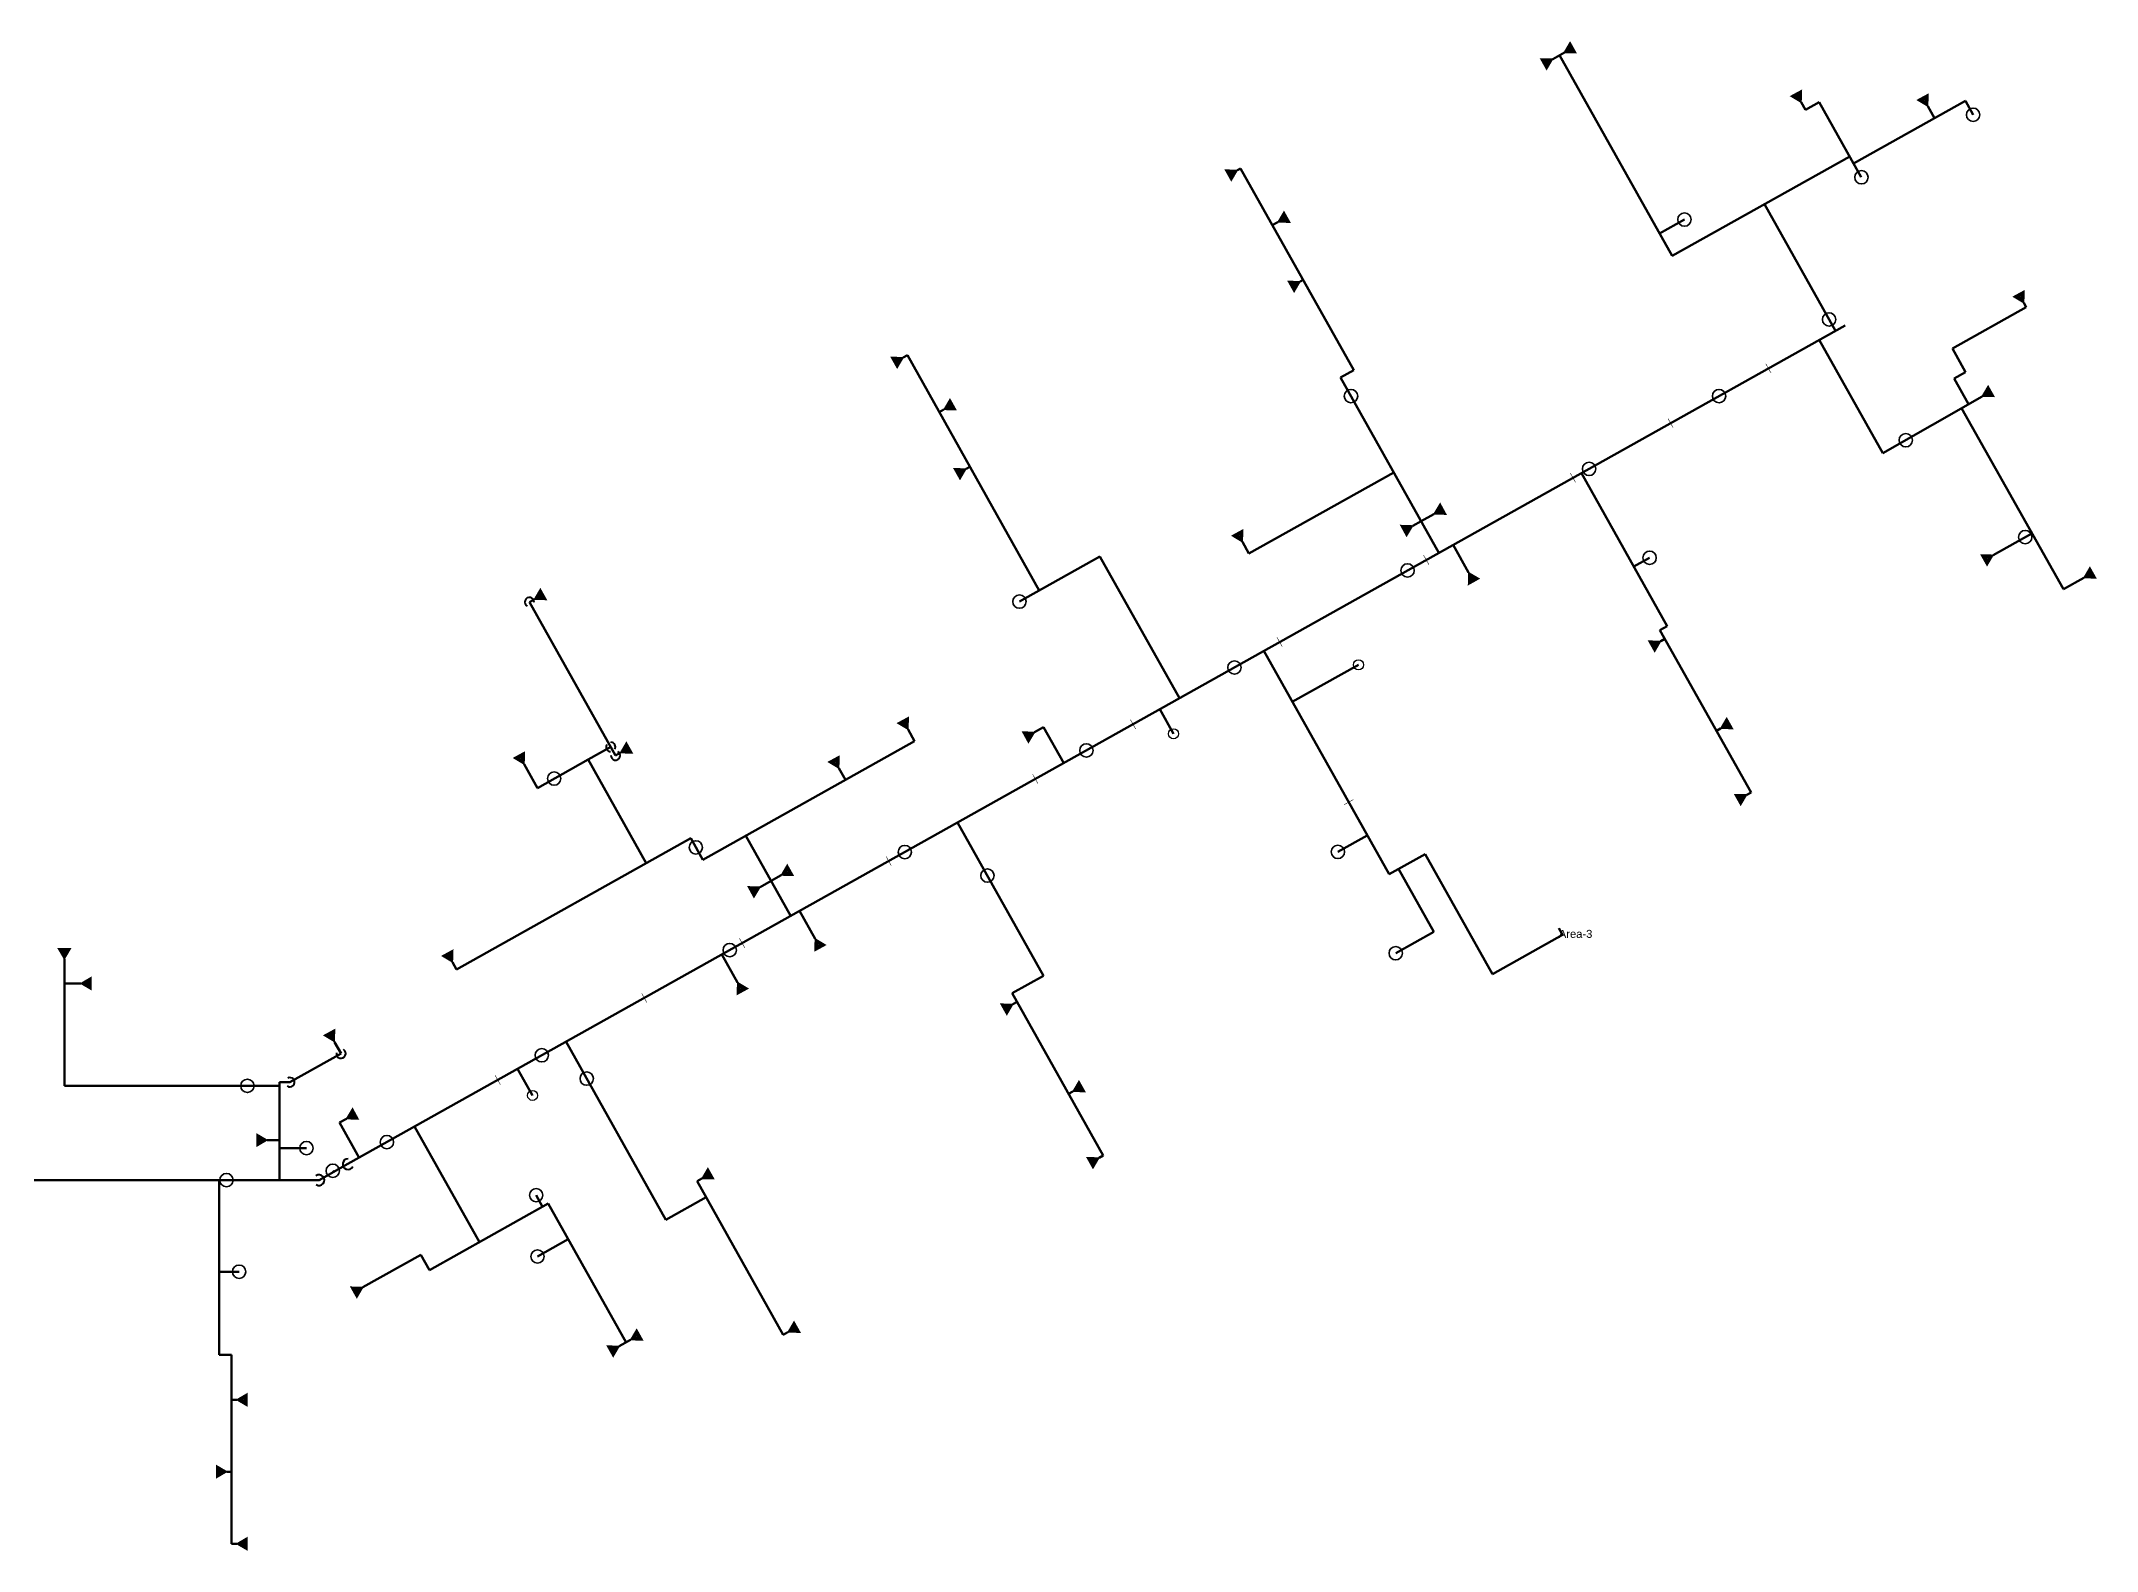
# Model space of a CAD drawing. Header units: inches. Extents: x -2802 to 2433, y -7056 to -2017.
# Drawn here: x -1681 to -140, y -7056 to -5924 of the extents above; entities that cross this region are included whole.
import ezdxf

# ---------------------------------------------------------------- set-up
doc = ezdxf.new("R2010")
doc.units = ezdxf.units.IN
doc.header["$LTSCALE"] = 0.5
doc.header["$MEASUREMENT"] = 0
doc.set_wipeout_variables(frame=1)
for name, color, linetype, lineweight in [('SPRK-COUPLING', 7, 'Continuous', 40), ('SPRK-CUTS', 7, 'Continuous', 0), ('sprk-hd-sw', 7, 'Continuous', 30), ('SPRK-HD-UP', 7, 'Continuous', 30), ('sprk-pbl', 6, 'Continuous', 60), ('sprk-pmn', 1, 'Continuous', 70), ('sprk-ref-hds', 4, 'Continuous', 35)]:
    doc.layers.add(name, color=color, linetype=linetype, lineweight=lineweight)
doc.styles.add('SPRK-CUTS-1-4', font='arial.ttf', dxfattribs={"width": 0.475, "height": 6})

# ---------------------------------------------------------------- blocks, each defined once
blk = doc.blocks.new('sprk-hd-sw')
at = {"layer": 'sprk-hd-sw', "const_width": 3}
blk.add_lwpolyline([(-2.1, 0), (-6.7, 2.7), (-6.7, -2.7)], close=True, dxfattribs=at)
at = {"layer": 'sprk-hd-sw'}
blk.add_circle((0, 0), 0.305, dxfattribs=at)
blk = doc.blocks.new('SPRK-HD-UP')
at = {"layer": 'SPRK-HD-UP'}
blk.add_circle((0, 0), 3.75, dxfattribs=at)
at = {"color": 255, "lineweight": 0}
blk.add_wipeout([(3, 0), (2.9, 0.8), (2.5, 1.6), (2, 2.2), (1.2, 2.7), (0.1, 3), (-0.7, 2.9), (-1.3, 2.7), (-1.9, 2.3), (-2.3, 2), (-2.5, 1.7), (-2.8, 1.1), (-2.9, 0.5), (-3, -0.3), (-2.7, -1.3), (-2.2, -2.1), (-1.5, -2.6), (-0.9, -2.9), (0.1, -3), (1.1, -2.8), (1.9, -2.3), (2.4, -1.8), (2.8, -1.1), (3, -0.4)], dxfattribs=at).dxf.layer = 'SPRK-HD-UP'
blk = doc.blocks.new('coupling')
at = {"layer": 'SPRK-COUPLING', "const_width": 0.4}
for points in [[(-4, 0), (4, 0)], [(0, 4), (0, -4)]]:
    blk.add_lwpolyline(points, dxfattribs=at)
blk = doc.blocks.new('AREA-CONFIG')
at = {"layer": 'SPRK-CUTS', "style": 'SPRK-CUTS-1-4', "flags": 1}
for tag, p in [('AREA-ID', (0, 0)), ('MAIN-LABEL', (0, -14.4)), ('MAIN-START-NO', (0, -21.6)), ('BRANCH-LABEL', (0, -28.8)), ('BRANCH-START-NO', (0, -36)), ('CUT-LONGER-THAN', (0, -50.4)), ('IGNORE-SHORTER-THAN', (0, -43.2)), ('CUT-BRANCH-INTO', (0, -57.6)), ('CUT-MAIN-INTO', (0, -64.8)), ('MAIN-CUT-CLEARANCE', (0, -72))]:
    blk.add_attdef(tag, p, '', height=6, dxfattribs=at)
at = {"layer": 'SPRK-CUTS', "style": 'SPRK-CUTS-1-4'}
blk.add_attdef('AREA-NAME', (0, -7.2), '', height=6, dxfattribs=at)

msp = doc.modelspace()

# ---------------------------------------------------------------- linework, layer by layer
at = {"layer": 'sprk-pbl'}
for p, q in [((-547.9, -5937.4), (-539.1, -5932.4)), ((-542.9, -5934.5), (-458.4, -6085.1)), ((-361.5, -5969.8), (-358.3, -5975.4)), ((-358.3, -5975.4), (-348.1, -5969.7)), ((-316.5, -6026.1), (-348.1, -5969.7)), ((-238.5, -5968.7), (-322.3, -6015.7)), ((-266.7, -5972.8), (-261.7, -5981.7)), ((-232.7, -5979.2), (-238.5, -5968.7)), ((-325.2, -6010.5), (-458.4, -6085.1)), ((-784.3, -6020.8), (-781.9, -6019.5)), ((-781.9, -6019.5), (-697.1, -6170.8)), ((-389.1, -6046.3), (-335.9, -6141.3)), ((-753.9, -6059.7), (-758.1, -6062)), ((-449.1, -6057.8), (-467.8, -6068.3)), ((-737.2, -6104.3), (-735, -6103.1)), ((-192.9, -6123.5), (-248.2, -6154.5)), ((-194.7, -6120.3), (-192.9, -6123.5)), ((-348, -6148.1), (-300.3, -6233.1)), ((-1034.8, -6161.3), (-1031.7, -6159.6)), ((-1031.7, -6159.6), (-932.8, -6336)), ((-248.2, -6154.5), (-238.3, -6172.2)), ((-706.9, -6176.3), (-697.1, -6170.8)), ((-633.2, -6307.9), (-706.9, -6176.3)), ((-246.9, -6176.9), (-236.1, -6196.2)), ((-246.8, -6177), (-238.3, -6172.2)), ((-226, -6190.4), (-300.3, -6233.1)), ((-1004.3, -6200.3), (-1007.8, -6202.2)), ((-241.3, -6199.2), (-165, -6335.1)), ((-987.7, -6244.8), (-984.9, -6243.2)), ((-667, -6247.5), (-775.6, -6308.4)), ((-526.3, -6248), (-462, -6362.7)), ((-652.8, -6287.5), (-646.5, -6284)), ((-646.5, -6284), (-637.1, -6278.7)), ((-780.5, -6299.6), (-775.6, -6308.4)), ((-610.9, -6322.6), (-622.5, -6301.9)), ((-217.7, -6309.5), (-188.6, -6293.2)), ((-887.3, -6310.5), (-947.7, -6344.4)), ((-827.6, -6416.8), (-887.3, -6310.5)), ((-475.2, -6311.5), (-487, -6318.1)), ((-149.7, -6326.5), (-165, -6335.1)), ((-1311.4, -6342.7), (-1315, -6344.7)), ((-1315, -6344.7), (-1250.5, -6459.9)), ((-467.5, -6365.8), (-462, -6362.7)), ((-399.2, -6487.5), (-467.5, -6365.8)), ((-466.9, -6374.1), (-463.8, -6372.3)), ((-1031.2, -6440.2), (-1026.3, -6449)), ((-936.3, -6442.4), (-929.6, -6438.6)), ((-929.6, -6438.6), (-914.5, -6465.5)), ((-422, -6439.5), (-425.1, -6441.2)), ((-1271, -6462.9), (-1254.1, -6453.4)), ((-1026.3, -6449), (-1185.1, -6538)), ((-1319, -6466.3), (-1309, -6484.2)), ((-1271, -6462.9), (-1309, -6484.2)), ((-1271, -6462.9), (-1227.4, -6540.6)), ((-1246.9, -6457.8), (-1250.5, -6459.8)), ((-1083.1, -6469.3), (-1078.2, -6478.1)), ((-402.4, -6489.2), (-399.2, -6487.5)), ((-929.6, -6625), (-994.1, -6510.1)), ((-1369.6, -6620.4), (-1194.1, -6521.9)), ((-1194.1, -6521.9), (-1185.1, -6538)), ((-1119.1, -6580.2), (-1152.9, -6520)), ((-708.9, -6532.1), (-686.9, -6519.8)), ((-1133.9, -6553.9), (-1126.3, -6549.6)), ((-637, -6592, 0), (-663.4, -6544.9)), ((-1142.1, -6558.5), (-1133.9, -6553.9)), ((-1100.8, -6597.3), (-1112.5, -6576.4)), ((-637, -6592, 0), (-665.6, -6608.1, 0)), ((-1159, -6630), (-1170.7, -6609)), ((-1663.7, -6612.5), (-1663.7, -6707.6)), ((-1372.7, -6614.8), (-1369.6, -6620.4)), ((-953.1, -6638.1), (-929.6, -6625)), ((-1651.4, -6630.8), (-1663.7, -6630.8)), ((-884.8, -6759.8), (-953.1, -6638.1)), ((-952.6, -6646.4), (-949.4, -6644.6)), ((-1494.6, -6704.9), (-1456.3, -6683.4)), ((-1456.3, -6683.4), (-1461.1, -6674.8)), ((-1212.8, -6808.1), (-1287.6, -6674.6)), ((-1663.7, -6707.6), (-1502.4, -6707.6)), ((-1502.4, -6778.3), (-1502.4, -6704.9)), ((-1494.6, -6704.9), (-1502.4, -6704.9)), ((-907.6, -6711.8), (-910.8, -6713.5)), ((-1452.3, -6732.3), (-1457.5, -6735.2)), ((-1511.7, -6748.3), (-1502.4, -6748.3)), ((-1457.5, -6735.2), (-1442.8, -6761.5)), ((-1401.1, -6738.1), (-1352.5, -6824.8)), ((-1482.2, -6754.3), (-1502.4, -6754.3)), ((-888, -6761.6), (-884.8, -6759.8)), ((-1547.6, -6909.4), (-1547.6, -6778.3)), ((-1462, -6772.2), (-1462.5, -6771.3)), ((-1189.4, -6779.2), (-1185.8, -6777.2)), ((-1124.8, -6894.4), (-1189.4, -6779.2)), ((-1389.9, -6845.8), (-1301, -6795.9)), ((-1305.2, -6798.3), (-1310, -6789.6)), ((-1242.6, -6900), (-1301, -6795.9)), ((-1212.8, -6808.1), (-1182.6, -6791.2)), ((-1309, -6835.6), (-1285.9, -6822.7)), ((-1439.9, -6858.7), (-1396.4, -6834.3)), ((-1396.4, -6834.3), (-1389.9, -6845.8)), ((-1532.7, -6847), (-1547.6, -6847)), ((-1247.7, -6902.9), (-1239.2, -6898.1)), ((-1124.8, -6894.3), (-1121.2, -6892.3)), ((-1538.4, -6909.4), (-1547.6, -6909.4)), ((-1538.4, -6943.1), (-1538.4, -6909.4)), ((-1534.5, -6943.1), (-1538.4, -6943.1)), ((-1538.4, -6943.1), (-1538.4, -7051.1)), ((-1541.9, -6997), (-1538.4, -6997)), ((-1538.4, -7051.1), (-1534.5, -7051.1))]:
    msp.add_line(p, q, dxfattribs=at)
at = {"layer": 'sprk-pbl', "lineweight": 40}
for centre, start, end in [((-1315, -6344.7), 356.2856, 242.2782), ((-1254.1, -6453.4), 149.9437, 268.6201), ((-1254.1, -6453.4), 329.9437, 88.6201), ((-1250.5, -6459.8), 176.2856, 62.2782), ((-1456.3, -6683.4), 172.1972, 58.1898), ((-1494.6, -6704.9), 232.9153, 118.908)]:
    msp.add_arc(centre, 3.5, start, end, dxfattribs=at)
at = {"layer": 'sprk-pmn'}
for p, q in [((-643.4, -6533.7), (-670.5, -6548.9)), ((-643.4, -6533.7), (-593, -6623.8)), ((-540.5, -6594.4), (-593, -6623.8)), ((-543.3, -6589.4), (-540.5, -6594.4)), ((-1472.8, -6778.3), (-2236.2, -6778.3)), ((-1472.8, -6778.3), (-1451.1, -6766.2))]:
    msp.add_line(p, q, dxfattribs=at)
at = {"layer": 'sprk-pmn', "lineweight": 40}
for centre, start, end in [((-1451.1, -6766.3), 87.7185, 333.7111), ((-1472.8, -6778.3), 238.4568, 124.4494)]:
    msp.add_arc(centre, 4, start, end, dxfattribs=at)
at = {"layer": 'sprk-ref-hds'}
for centre in [(-232.7, -5979.2), (-316.4, -6026.1), (-449.1, -6057.8), (-340.7, -6132.7), (-699.1, -6190.2), (-423.2, -6190.2), (-283.2, -6223.3), (-520.6, -6244.8), (-193.6, -6296), (-656.7, -6321), (-475.2, -6311.5), (-947.7, -6344.4), (-786.5, -6393.8), (-897.5, -6456), (-1296.5, -6477.1), (-1190.3, -6528.7), (-1033.6, -6532.2), (-708.9, -6532.1), (-971.7, -6549.9), (-1164.9, -6605.8), (-665.6, -6608.1), (-1305.8, -6684.7), (-1526.5, -6707.6), (-1272.1, -6702.2), (-1482.2, -6754.3), (-1421.9, -6749.8), (-1542.2, -6778.3), (-1462.5, -6771.3), (-1310, -6789.6), (-1532.7, -6847), (-1309, -6835.6)]:
    msp.add_circle(centre, 5, dxfattribs=at)

# ---------------------------------------------------------------- block references
at = {"layer": 'SPRK-COUPLING', "xscale": 0.025, "yscale": 0.025, "zscale": 0.025, "rotation": 29.26169447965607}
msp.add_blockref('coupling', (-328.6, -6137.2), dxfattribs=at)
at = {"layer": 'SPRK-COUPLING', "rotation": 29.26169447967486}
for p in [(-386.2, -6169.4), (-459.5, -6210.5), (-532.7, -6251.5), (-642.7, -6313.1), (-752.6, -6374.7), (-862.5, -6436.4), (-935.8, -6477.4), (-700.8, -6494.8), (-1045.7, -6539), (-1155.6, -6600.5), (-1228.9, -6641.7), (-1338.8, -6703.2)]:
    msp.add_blockref('coupling', p, dxfattribs=at)
at = {"layer": 'SPRK-CUTS'}
msp.add_blockref('AREA-CONFIG', (-543.3, -6589.4), dxfattribs=at).add_auto_attribs({'AREA-NAME': 'Area-3'})
at = {"layer": 'sprk-hd-sw'}
for p, rotation in [((-547.9, -5937.4), 29.28187965241991), ((-539.4, -5932.6), 209.2818796524199), ((-361.6, -5969.9), 298.5637593046565), ((-266.7, -5972.8), 298.5637593046565), ((-784.3, -6020.8), 29.28187965241991), ((-753.9, -6059.7), 209.2818796524199), ((-737.2, -6104.3), 29.28187965241991), ((-194.7, -6120.3), 298.5637593046565), ((-1034.8, -6161.3), 29.28187965241991), ((-1004.3, -6200.3), 209.2818796524199), ((-226, -6190.4), 209.2818796524199), ((-987.7, -6244.8), 29.28187965241991), ((-636.9, -6278.6), 208.5637593046565), ((-652.8, -6287.5), 28.56375930465645), ((-780.5, -6299.6), 298.5637593046565), ((-217.7, -6309.5), 29.28187965241991), ((-149.7, -6326.5), 209.2818796524199), ((-1311.4, -6342.7), 209.2818796524199), ((-610.9, -6322.6), 119.2818796524198), ((-466.9, -6374.1), 29.28187965241991), ((-1031.2, -6440.2), 298.5637593046565), ((-936.3, -6442.4), 28.56375930465645), ((-422, -6439.5), 209.2818796524199), ((-1319, -6466.3), 298.5637593046565), ((-1246.9, -6457.8), 209.2818796524199), ((-1083.1, -6469.3), 298.5637593046565), ((-402.4, -6489.2), 29.28187965241991), ((-1126.3, -6549.6), 209.2818796524199), ((-1142.1, -6558.5), 28.56375930465645), ((-1100.8, -6597.3), 118.5637593046565), ((-1663.7, -6612.5), 270), ((-1372.7, -6614.8), 298.5637593046565), ((-1651.4, -6630.8), 180), ((-1159, -6630), 118.5637593046565), ((-952.6, -6646.4), 29.28187965241991), ((-1461.3, -6674.4), 298.5637593046565), ((-907.6, -6711.8), 209.2818796524199), ((-1452.3, -6732.3), 208.5637593046565), ((-888, -6761.6), 29.28187965241991), ((-1185.8, -6777.2), 209.2818796524199), ((-1439.9, -6858.7), 29.28187965241991), ((-1121.2, -6892.3), 209.2818796524199), ((-1247.7, -6902.9), 29.28187965241991), ((-1239.2, -6898.1), 209.2818796524199), ((-1534.5, -6943.1), 180), ((-1534.5, -7051.1), 180)]:
    msp.add_blockref('sprk-hd-sw', p, dxfattribs=dict(at, rotation=rotation))
for p in [(-1511.7, -6748.3), (-1541.9, -6997)]:
    msp.add_blockref('sprk-hd-sw', p, dxfattribs=at)
at = {"layer": 'SPRK-HD-UP'}
for p in [(-693.5, -6391.8), (-832.2, -6443.5), (-1312.7, -6714.8)]:
    msp.add_blockref('SPRK-HD-UP', p, dxfattribs=at)

# ---------------------------------------------------------------- next in the draw order: linework, layer by layer
at = {"layer": 'sprk-pbl'}
for p, q in [((-693.5, -6391.8), (-743.1, -6419.6)), ((-832.2, -6443.5), (-842.5, -6425.1)), ((-1312.7, -6714.8), (-1323.9, -6694.9))]:
    msp.add_line(p, q, dxfattribs=at)
at = {"layer": 'sprk-pmn'}
for p, q in [((-1451.1, -6766.2), (-328.6, -6137.2)), ((-670.5, -6548.9), (-764.4, -6381.4))]:
    msp.add_line(p, q, dxfattribs=at)

doc.saveas('drawing.dxf')
